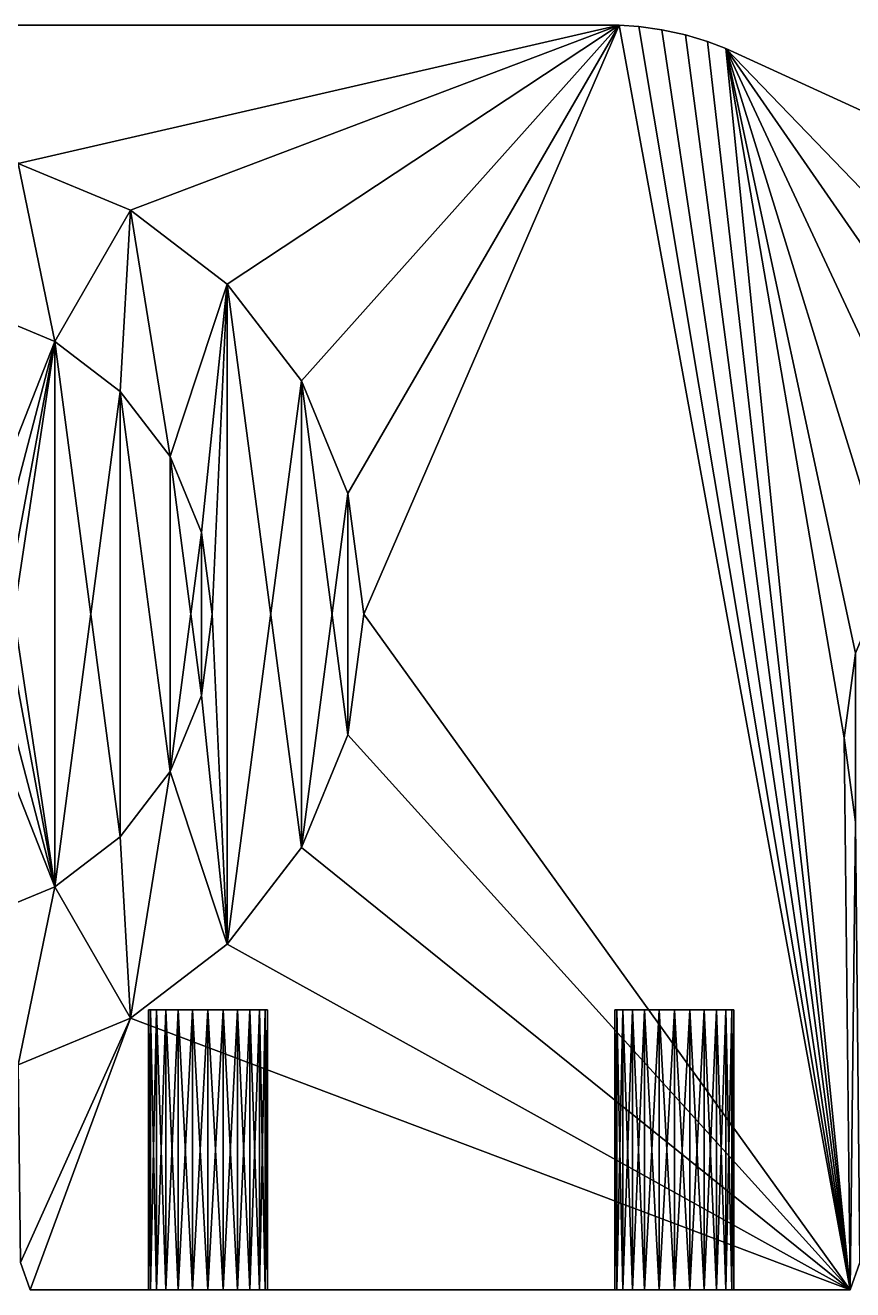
# Model space of a CAD drawing. Header units: metres. Extents: x -14.7 to 34, y 0 to 27.1.
# Drawn here: x -0.1 to 17.63, y 0 to 27.1 of the extents above; entities that cross this region are included whole.
import ezdxf

# ---------------------------------------------------------------- set-up
doc = ezdxf.new("R2010")
doc.units = ezdxf.units.M

msp = doc.modelspace()

# ---------------------------------------------------------------- linework, layer by layer
for points in [[(-2.40289, 27.1, 14.7), (-0.259342, 24.139257, 14.7), (12.621374, 27.1, 14.7)], [(-2.40289, 27.1, 14.7), (12.621374, 27.1), (-2.40289, 27.1)], [(12.621374, 27.1), (-2.40289, 27.1, 14.7), (12.621374, 27.1, 14.7)], [(-0.259342, 24.139257), (-2.40289, 27.1), (12.621374, 27.1)], [(12.621374, 27.1, 14.7), (-0.259342, 24.139257, 14.7), (2.152468, 23.140255, 14.7)], [(-0.259342, 24.139257), (12.621374, 27.1), (2.152468, 23.140255)], [(12.621374, 27.1, 14.7), (2.152468, 23.140255, 14.7), (4.223536, 21.551067, 14.7)], [(2.152468, 23.140255), (12.621374, 27.1), (4.223536, 21.551067)], [(12.621374, 27.1, 14.7), (4.223536, 21.551067, 14.7), (5.812722, 19.48, 14.7)], [(4.223536, 21.551067), (12.621374, 27.1), (5.812722, 19.48)], [(12.621374, 27.1, 14.7), (5.812722, 19.48, 14.7), (6.811726, 17.06819, 14.7)], [(5.812722, 19.48), (12.621374, 27.1), (6.811726, 17.06819)], [(12.621374, 27.1, 14.7), (6.811726, 17.06819, 14.7), (7.152468, 14.48, 14.7)], [(6.811726, 17.06819), (12.621374, 27.1), (7.152468, 14.48)], [(7.152468, 14.48, 14.7), (17.573465, 0, 14.7), (12.621374, 27.1, 14.7)], [(17.573465, 0), (7.152468, 14.48), (12.621374, 27.1)], [(12.621374, 27.1, 14.7), (17.573465, 0, 14.7), (13.045982, 27.075529, 14.7)], [(12.621374, 27.1, 14.7), (13.045982, 27.075529), (12.621374, 27.1)], [(13.045982, 27.075529), (12.621374, 27.1, 14.7), (13.045982, 27.075529, 14.7)], [(17.573465, 0), (12.621374, 27.1), (13.045982, 27.075529)], [(13.045982, 27.075529, 14.7), (17.573465, 0, 14.7), (13.535927, 27.004509, 14.7)], [(13.045982, 27.075529, 14.7), (13.535927, 27.004509), (13.045982, 27.075529)], [(13.535927, 27.004509), (13.045982, 27.075529, 14.7), (13.535927, 27.004509, 14.7)], [(17.573465, 0), (13.045982, 27.075529), (13.535927, 27.004509)], [(13.535927, 27.004509, 14.7), (17.573465, 0, 14.7), (14.043248, 26.893892, 14.7)], [(13.535927, 27.004509, 14.7), (14.043248, 26.893892), (13.535927, 27.004509)], [(14.043248, 26.893892), (13.535927, 27.004509, 14.7), (14.043248, 26.893892, 14.7)], [(17.573465, 0), (13.535927, 27.004509), (14.043248, 26.893892)], [(14.043248, 26.893892, 14.7), (17.573465, 0, 14.7), (14.518287, 26.754509, 14.7)], [(14.043248, 26.893892, 14.7), (14.518287, 26.754509), (14.043248, 26.893892)], [(14.518287, 26.754509), (14.043248, 26.893892, 14.7), (14.518287, 26.754509, 14.7)], [(17.573465, 0), (14.043248, 26.893892), (14.518287, 26.754509)], [(14.518287, 26.754509, 14.7), (17.573465, 0, 14.7), (14.914542, 26.6, 14.7)], [(14.518287, 26.754509, 14.7), (14.914542, 26.6), (14.518287, 26.754509)], [(14.914542, 26.6), (14.518287, 26.754509, 14.7), (14.914542, 26.6, 14.7)], [(17.573465, 0), (14.518287, 26.754509), (14.914542, 26.6)], [(14.914542, 26.6, 14.7), (17.573465, 0, 14.7), (17.450001, 11.83, 14.7)], [(14.914542, 26.6, 14.7), (22.638268, 18.59148, 14.7), (29.242495, 20.04003, 14.7)], [(22.638268, 18.59148, 14.7), (14.914542, 26.6, 14.7), (20.950001, 17.892178, 14.7)], [(20.950001, 17.892178, 14.7), (14.914542, 26.6, 14.7), (19.500252, 16.779747, 14.7)], [(19.500252, 16.779747, 14.7), (14.914542, 26.6, 14.7), (18.387823, 15.33, 14.7)], [(18.387823, 15.33, 14.7), (14.914542, 26.6, 14.7), (17.688519, 13.641733, 14.7)], [(17.688519, 13.641733, 14.7), (14.914542, 26.6, 14.7), (17.450001, 11.83, 14.7)], [(14.914542, 26.6, 14.7), (29.242495, 20.04003), (14.914542, 26.6)], [(29.242495, 20.04003), (14.914542, 26.6, 14.7), (29.242495, 20.04003, 14.7)], [(14.914542, 26.6), (17.688519, 13.641733), (17.450001, 11.83)], [(17.688519, 13.641733), (14.914542, 26.6), (18.387823, 15.33)], [(18.387823, 15.33), (14.914542, 26.6), (19.500252, 16.779747)], [(19.500252, 16.779747), (14.914542, 26.6), (20.950001, 17.892178)], [(20.950001, 17.892178), (14.914542, 26.6), (22.638268, 18.59148)], [(22.638268, 18.59148), (14.914542, 26.6), (29.242495, 20.04003)], [(17.573465, 0), (14.914542, 26.6), (17.450001, 11.83)], [(-1.100504, 21, -3), (-0.259342, 24.139257, -3), (0.527468, 20.325672, -3)], [(-0.259342, 24.139257, 17.700001), (-1.100504, 21, 17.700001), (0.527468, 20.325672, 17.700001)], [(-0.259342, 24.139257, 17.700001), (2.152468, 23.140255, 14.7), (-0.259342, 24.139257, 14.7)], [(2.152468, 23.140255, 14.7), (-0.259342, 24.139257, 17.700001), (2.152468, 23.140255, 17.700001)], [(0.527468, 20.325672, -3), (-0.259342, 24.139257, -3), (2.152468, 23.140255, -3)], [(-0.259342, 24.139257), (2.152468, 23.140255, -3), (-0.259342, 24.139257, -3)], [(2.152468, 23.140255, -3), (-0.259342, 24.139257), (2.152468, 23.140255)], [(-0.259342, 24.139257, 17.700001), (0.527468, 20.325672, 17.700001), (2.152468, 23.140255, 17.700001)], [(0.527468, 20.325672, -3), (2.152468, 23.140255, -3), (1.925439, 19.252972, -3)], [(2.152468, 23.140255, 17.700001), (0.527468, 20.325672, 17.700001), (1.925439, 19.252972, 17.700001)], [(1.925439, 19.252972, -3), (2.152468, 23.140255, -3), (2.998139, 17.855, -3)], [(2.152468, 23.140255, 17.700001), (1.925439, 19.252972, 17.700001), (2.998139, 17.855, 17.700001)], [(2.152468, 23.140255, 17.700001), (4.223536, 21.551067, 14.7), (2.152468, 23.140255, 14.7)], [(4.223536, 21.551067, 14.7), (2.152468, 23.140255, 17.700001), (4.223536, 21.551067, 17.700001)], [(2.998139, 17.855, -3), (2.152468, 23.140255, -3), (4.223536, 21.551067, -3)], [(2.152468, 23.140255), (4.223536, 21.551067, -3), (2.152468, 23.140255, -3)], [(4.223536, 21.551067, -3), (2.152468, 23.140255), (4.223536, 21.551067)], [(2.152468, 23.140255, 17.700001), (2.998139, 17.855, 17.700001), (4.223536, 21.551067, 17.700001)], [(2.998139, 17.855, -3), (4.223536, 21.551067, -3), (3.672467, 16.227028, -3)], [(4.223536, 21.551067, 17.700001), (2.998139, 17.855, 17.700001), (3.672467, 16.227028, 17.700001)], [(3.672467, 16.227028, -3), (4.223536, 21.551067, -3), (3.902468, 14.48, -3)], [(4.223536, 21.551067, 17.700001), (3.672467, 16.227028, 17.700001), (3.902468, 14.48, 17.700001)], [(3.902468, 14.48, -3), (4.223536, 21.551067, -3), (4.223536, 7.408932, -3)], [(3.902468, 14.48, 17.700001), (4.223536, 7.408932, 17.700001), (4.223536, 21.551067, 17.700001)], [(4.223536, 21.551067, 14.7), (5.812722, 19.48, 17.700001), (5.812722, 19.48, 14.7)], [(5.812722, 19.48, 17.700001), (4.223536, 21.551067, 14.7), (4.223536, 21.551067, 17.700001)], [(4.223536, 7.408932, -3), (4.223536, 21.551067, -3), (5.812722, 9.48, -3)], [(5.812722, 9.48, -3), (4.223536, 21.551067, -3), (5.812722, 19.48, -3)], [(4.223536, 21.551067, -3), (5.812722, 19.48), (5.812722, 19.48, -3)], [(5.812722, 19.48), (4.223536, 21.551067, -3), (4.223536, 21.551067)], [(4.223536, 21.551067, 17.700001), (4.223536, 7.408932, 17.700001), (5.812722, 19.48, 17.700001)], [(-1.100504, 21, 22.82), (-1.079765, 16.247766, 22.82), (0.527468, 20.325672, 22.82)], [(-1.100504, 21, 17.700001), (0.527468, 20.325672, 22.82), (0.527468, 20.325672, 17.700001)], [(0.527468, 20.325672, 22.82), (-1.100504, 21, 17.700001), (-1.100504, 21, 22.82)], [(-1.079765, 16.247766, -8.13), (-1.100504, 21, -8.13), (0.527468, 20.325672, -8.13)], [(-1.100504, 21, -3), (0.527468, 20.325672, -8.13), (-1.100504, 21, -8.13)], [(0.527468, 20.325672, -8.13), (-1.100504, 21, -3), (0.527468, 20.325672, -3)], [(0.527468, 20.325672, 22.82), (-1.079765, 16.247766, 22.82), (-0.682469, 15.73, 22.82)], [(-1.079765, 16.247766, -8.13), (0.527468, 20.325672, -8.13), (-0.682469, 15.73, -8.13)], [(0.527468, 20.325672, 22.82), (-0.682469, 15.73, 22.82), (-0.432718, 15.127048, 22.82)], [(-0.682469, 15.73, -8.13), (0.527468, 20.325672, -8.13), (-0.432718, 15.127048, -8.13)], [(0.527468, 20.325672, 22.82), (-0.432718, 15.127048, 22.82), (-0.347532, 14.48, 22.82)], [(-0.432718, 15.127048, -8.13), (0.527468, 20.325672, -8.13), (-0.347532, 14.48, -8.13)], [(-0.347532, 14.48, 22.82), (0.527468, 8.634329, 22.82), (0.527468, 20.325672, 22.82)], [(-0.347532, 14.48, -8.13), (0.527468, 20.325672, -8.13), (0.527468, 8.634329, -8.13)], [(0.527468, 20.325672, 22.82), (0.527468, 8.634329, 22.82), (1.925439, 19.252972, 22.82)], [(0.527468, 20.325672, 22.82), (1.925439, 19.252972, 17.700001), (0.527468, 20.325672, 17.700001)], [(1.925439, 19.252972, 17.700001), (0.527468, 20.325672, 22.82), (1.925439, 19.252972, 22.82)], [(0.527468, 20.325672, -3), (1.925439, 19.252972, -8.13), (0.527468, 20.325672, -8.13)], [(1.925439, 19.252972, -8.13), (0.527468, 20.325672, -3), (1.925439, 19.252972, -3)], [(0.527468, 8.634329, -8.13), (0.527468, 20.325672, -8.13), (1.925439, 9.707029, -8.13)], [(1.925439, 9.707029, -8.13), (0.527468, 20.325672, -8.13), (1.925439, 19.252972, -8.13)], [(1.925439, 19.252972, 22.82), (0.527468, 8.634329, 22.82), (1.925439, 9.707029, 22.82)], [(1.925439, 19.252972, 22.82), (1.925439, 9.707029, 22.82), (2.998139, 11.105, 22.82)], [(1.925439, 19.252972, 22.82), (2.998139, 11.105, 22.82), (2.998139, 17.855, 22.82)], [(2.998139, 17.855, 17.700001), (1.925439, 19.252972, 22.82), (2.998139, 17.855, 22.82)], [(1.925439, 19.252972, 22.82), (2.998139, 17.855, 17.700001), (1.925439, 19.252972, 17.700001)], [(1.925439, 19.252972, -8.13), (2.998139, 17.855, -3), (2.998139, 17.855, -8.13)], [(2.998139, 17.855, -3), (1.925439, 19.252972, -8.13), (1.925439, 19.252972, -3)], [(1.925439, 9.707029, -8.13), (1.925439, 19.252972, -8.13), (2.998139, 11.105, -8.13)], [(2.998139, 11.105, -8.13), (1.925439, 19.252972, -8.13), (2.998139, 17.855, -8.13)], [(5.812722, 19.48, 17.700001), (4.223536, 7.408932, 17.700001), (5.812722, 9.48, 17.700001)], [(5.812722, 19.48, 14.7), (6.811726, 17.06819, 17.700001), (6.811726, 17.06819, 14.7)], [(6.811726, 17.06819, 17.700001), (5.812722, 19.48, 14.7), (5.812722, 19.48, 17.700001)], [(5.812722, 9.48, -3), (5.812722, 19.48, -3), (6.811726, 11.891809, -3)], [(6.811726, 11.891809, -3), (5.812722, 19.48, -3), (6.811726, 17.06819, -3)], [(5.812722, 19.48, -3), (6.811726, 17.06819), (6.811726, 17.06819, -3)], [(6.811726, 17.06819), (5.812722, 19.48, -3), (5.812722, 19.48)], [(5.812722, 19.48, 17.700001), (5.812722, 9.48, 17.700001), (6.811726, 17.06819, 17.700001)], [(2.998139, 17.855, 22.82), (2.998139, 11.105, 22.82), (3.672467, 16.227028, 22.82)], [(2.998139, 17.855, 17.700001), (3.672467, 16.227028, 22.82), (3.672467, 16.227028, 17.700001)], [(3.672467, 16.227028, 22.82), (2.998139, 17.855, 17.700001), (2.998139, 17.855, 22.82)], [(2.998139, 17.855, -8.13), (3.672467, 16.227028, -3), (3.672467, 16.227028, -8.13)], [(3.672467, 16.227028, -3), (2.998139, 17.855, -8.13), (2.998139, 17.855, -3)], [(2.998139, 11.105, -8.13), (2.998139, 17.855, -8.13), (3.672467, 12.732971, -8.13)], [(3.672467, 12.732971, -8.13), (2.998139, 17.855, -8.13), (3.672467, 16.227028, -8.13)], [(6.811726, 17.06819, 17.700001), (5.812722, 9.48, 17.700001), (6.811726, 11.891809, 17.700001)], [(6.811726, 17.06819, 14.7), (7.152468, 14.48, 17.700001), (7.152468, 14.48, 14.7)], [(7.152468, 14.48, 17.700001), (6.811726, 17.06819, 14.7), (6.811726, 17.06819, 17.700001)], [(6.811726, 11.891809, -3), (6.811726, 17.06819, -3), (7.152468, 14.48, -3)], [(6.811726, 17.06819, 17.700001), (6.811726, 11.891809, 17.700001), (7.152468, 14.48, 17.700001)], [(6.811726, 17.06819, -3), (7.152468, 14.48), (7.152468, 14.48, -3)], [(7.152468, 14.48), (6.811726, 17.06819, -3), (6.811726, 17.06819)], [(3.672467, 16.227028, 22.82), (2.998139, 11.105, 22.82), (3.672467, 12.732971, 22.82)], [(3.672467, 16.227028, 22.82), (3.672467, 12.732971, 22.82), (3.902468, 14.48, 22.82)], [(3.672467, 16.227028, 17.700001), (3.902468, 14.48, 22.82), (3.902468, 14.48, 17.700001)], [(3.902468, 14.48, 22.82), (3.672467, 16.227028, 17.700001), (3.672467, 16.227028, 22.82)], [(3.672467, 16.227028, -8.13), (3.902468, 14.48, -3), (3.902468, 14.48, -8.13)], [(3.902468, 14.48, -3), (3.672467, 16.227028, -8.13), (3.672467, 16.227028, -3)], [(3.672467, 12.732971, -8.13), (3.672467, 16.227028, -8.13), (3.902468, 14.48, -8.13)], [(-0.432718, 13.832952, 22.82), (0.527468, 8.634329, 22.82), (-0.347532, 14.48, 22.82)], [(0.527468, 8.634329, -8.13), (-0.432718, 13.832952, -8.13), (-0.347532, 14.48, -8.13)], [(3.902468, 14.48, 17.700001), (3.672467, 12.732971, 22.82), (3.672467, 12.732971, 17.700001)], [(3.672467, 12.732971, 22.82), (3.902468, 14.48, 17.700001), (3.902468, 14.48, 22.82)], [(4.223536, 7.408932, -3), (3.672467, 12.732971, -3), (3.902468, 14.48, -3)], [(3.672467, 12.732971, 17.700001), (4.223536, 7.408932, 17.700001), (3.902468, 14.48, 17.700001)], [(3.902468, 14.48, -8.13), (3.672467, 12.732971, -3), (3.672467, 12.732971, -8.13)], [(3.672467, 12.732971, -3), (3.902468, 14.48, -8.13), (3.902468, 14.48, -3)], [(6.811726, 11.891809, 14.7), (17.573465, 0, 14.7), (7.152468, 14.48, 14.7)], [(7.152468, 14.48, 14.7), (6.811726, 11.891809, 17.700001), (6.811726, 11.891809, 14.7)], [(6.811726, 11.891809, 17.700001), (7.152468, 14.48, 14.7), (7.152468, 14.48, 17.700001)], [(7.152468, 14.48, -3), (6.811726, 11.891809), (6.811726, 11.891809, -3)], [(6.811726, 11.891809), (7.152468, 14.48, -3), (7.152468, 14.48)], [(17.573465, 0), (6.811726, 11.891809), (7.152468, 14.48)], [(-0.682469, 13.23, 22.82), (0.527468, 8.634329, 22.82), (-0.432718, 13.832952, 22.82)], [(0.527468, 8.634329, -8.13), (-0.682469, 13.23, -8.13), (-0.432718, 13.832952, -8.13)], [(17.450001, 11.83), (17.688519, 13.641733, -2), (17.450001, 11.83, -2)], [(17.688519, 13.641733, -2), (17.450001, 11.83), (17.688519, 13.641733)], [(17.688519, 13.641733, -2), (17.688519, 10.018267, -2), (17.450001, 11.83, -2)], [(17.688519, 13.641733, 16.700001), (17.450001, 11.83, 14.7), (17.450001, 11.83, 16.700001)], [(17.450001, 11.83, 14.7), (17.688519, 13.641733, 16.700001), (17.688519, 13.641733, 14.7)], [(17.688519, 10.018267, 16.700001), (17.688519, 13.641733, 16.700001), (17.450001, 11.83, 16.700001)], [(-1.079765, 12.712233, 22.82), (0.527468, 8.634329, 22.82), (-0.682469, 13.23, 22.82)], [(0.527468, 8.634329, -8.13), (-1.079765, 12.712233, -8.13), (-0.682469, 13.23, -8.13)], [(-1.079765, 12.712233, 22.82), (-1.100504, 7.960001, 22.82), (0.527468, 8.634329, 22.82)], [(-1.100504, 7.960001, -8.13), (-1.079765, 12.712233, -8.13), (0.527468, 8.634329, -8.13)], [(3.672467, 12.732971, 17.700001), (2.998139, 11.105, 22.82), (2.998139, 11.105, 17.700001)], [(2.998139, 11.105, 22.82), (3.672467, 12.732971, 17.700001), (3.672467, 12.732971, 22.82)], [(4.223536, 7.408932, -3), (2.998139, 11.105, -3), (3.672467, 12.732971, -3)], [(2.998139, 11.105, 17.700001), (4.223536, 7.408932, 17.700001), (3.672467, 12.732971, 17.700001)], [(3.672467, 12.732971, -8.13), (2.998139, 11.105, -3), (2.998139, 11.105, -8.13)], [(2.998139, 11.105, -3), (3.672467, 12.732971, -8.13), (3.672467, 12.732971, -3)], [(5.812722, 9.48, 14.7), (17.573465, 0, 14.7), (6.811726, 11.891809, 14.7)], [(6.811726, 11.891809, 14.7), (5.812722, 9.48, 17.700001), (5.812722, 9.48, 14.7)], [(5.812722, 9.48, 17.700001), (6.811726, 11.891809, 14.7), (6.811726, 11.891809, 17.700001)], [(6.811726, 11.891809, -3), (5.812722, 9.48), (5.812722, 9.48, -3)], [(5.812722, 9.48), (6.811726, 11.891809, -3), (6.811726, 11.891809)], [(17.573465, 0), (5.812722, 9.48), (6.811726, 11.891809)], [(17.688519, 10.018267), (17.450001, 11.83, -2), (17.688519, 10.018267, -2)], [(17.450001, 11.83, -2), (17.688519, 10.018267), (17.450001, 11.83)], [(17.450001, 11.83, 16.700001), (17.688519, 10.018267, 14.7), (17.688519, 10.018267, 16.700001)], [(17.688519, 10.018267, 14.7), (17.450001, 11.83, 16.700001), (17.450001, 11.83, 14.7)], [(17.450001, 11.83, 14.7), (17.573465, 0, 14.7), (17.688519, 10.018267, 14.7)], [(17.573465, 0), (17.450001, 11.83), (17.688519, 10.018267)], [(2.998139, 11.105, 17.700001), (1.925439, 9.707029, 22.82), (1.925439, 9.707029, 17.700001)], [(1.925439, 9.707029, 22.82), (2.998139, 11.105, 17.700001), (2.998139, 11.105, 22.82)], [(2.152468, 5.819746, -3), (1.925439, 9.707029, -3), (2.998139, 11.105, -3)], [(1.925439, 9.707029, 17.700001), (2.152468, 5.819746, 17.700001), (2.998139, 11.105, 17.700001)], [(2.998139, 11.105, -8.13), (1.925439, 9.707029, -3), (1.925439, 9.707029, -8.13)], [(1.925439, 9.707029, -3), (2.998139, 11.105, -8.13), (2.998139, 11.105, -3)], [(2.152468, 5.819746, -3), (2.998139, 11.105, -3), (4.223536, 7.408932, -3)], [(2.998139, 11.105, 17.700001), (2.152468, 5.819746, 17.700001), (4.223536, 7.408932, 17.700001)], [(17.688519, 10.018267, 14.7), (17.573465, 0, 14.7), (17.78319, 0.584357, 14.7)], [(17.573465, 0), (17.688519, 10.018267), (17.78319, 0.584357)], [(1.925439, 9.707029, 22.82), (0.527468, 8.634329, 17.700001), (1.925439, 9.707029, 17.700001)], [(0.527468, 8.634329, 17.700001), (1.925439, 9.707029, 22.82), (0.527468, 8.634329, 22.82)], [(2.152468, 5.819746, -3), (0.527468, 8.634329, -3), (1.925439, 9.707029, -3)], [(0.527468, 8.634329, 17.700001), (2.152468, 5.819746, 17.700001), (1.925439, 9.707029, 17.700001)], [(1.925439, 9.707029, -3), (0.527468, 8.634329, -8.13), (1.925439, 9.707029, -8.13)], [(0.527468, 8.634329, -8.13), (1.925439, 9.707029, -3), (0.527468, 8.634329, -3)], [(4.223536, 7.408932, 14.7), (17.573465, 0, 14.7), (5.812722, 9.48, 14.7)], [(5.812722, 9.48, 14.7), (4.223536, 7.408932, 17.700001), (4.223536, 7.408932, 14.7)], [(4.223536, 7.408932, 17.700001), (5.812722, 9.48, 14.7), (5.812722, 9.48, 17.700001)], [(5.812722, 9.48, -3), (4.223536, 7.408932), (4.223536, 7.408932, -3)], [(4.223536, 7.408932), (5.812722, 9.48, -3), (5.812722, 9.48)], [(17.573465, 0), (4.223536, 7.408932), (5.812722, 9.48)], [(0.527468, 8.634329, 17.700001), (-1.100504, 7.960001, 22.82), (-1.100504, 7.960001, 17.700001)], [(-1.100504, 7.960001, 22.82), (0.527468, 8.634329, 17.700001), (0.527468, 8.634329, 22.82)], [(-0.259342, 4.820742, -3), (-1.100504, 7.960001, -3), (0.527468, 8.634329, -3)], [(-1.100504, 7.960001, 17.700001), (-0.259342, 4.820742, 17.700001), (0.527468, 8.634329, 17.700001)], [(0.527468, 8.634329, -3), (-1.100504, 7.960001, -8.13), (0.527468, 8.634329, -8.13)], [(-1.100504, 7.960001, -8.13), (0.527468, 8.634329, -3), (-1.100504, 7.960001, -3)], [(-0.259342, 4.820742, -3), (0.527468, 8.634329, -3), (2.152468, 5.819746, -3)], [(0.527468, 8.634329, 17.700001), (-0.259342, 4.820742, 17.700001), (2.152468, 5.819746, 17.700001)], [(2.152468, 5.819746, 14.7), (17.573465, 0, 14.7), (4.223536, 7.408932, 14.7)], [(4.223536, 7.408932, 17.700001), (2.152468, 5.819746, 14.7), (4.223536, 7.408932, 14.7)], [(2.152468, 5.819746, 14.7), (4.223536, 7.408932, 17.700001), (2.152468, 5.819746, 17.700001)], [(4.223536, 7.408932), (2.152468, 5.819746, -3), (4.223536, 7.408932, -3)], [(2.152468, 5.819746, -3), (4.223536, 7.408932), (2.152468, 5.819746)], [(17.573465, 0), (2.152468, 5.819746), (4.223536, 7.408932)], [(2.577422, 6, 3.745006), (5.083978, 6, 4.075), (2.533978, 6, 4.075)], [(2.533978, 6, 4.075), (5.083978, 6, 4.075), (5.040534, 6, 4.404994)], [(2.533978, 6, 4.075), (5.040534, 6, 4.404994), (2.577422, 6, 4.404994)], [(2.533978, 6, 4.075), (2.577422, 0, 4.404994), (2.533978, 0, 4.075)], [(2.577422, 0, 4.404994), (2.533978, 6, 4.075), (2.577422, 6, 4.404994)], [(2.577422, 6, 3.745006), (2.533978, 0, 4.075), (2.577422, 0, 3.745006)], [(2.533978, 0, 4.075), (2.577422, 6, 3.745006), (2.533978, 6, 4.075)], [(2.704796, 6, 3.4375), (5.040534, 6, 3.745006), (2.577422, 6, 3.745006)], [(2.577422, 6, 3.745006), (5.040534, 6, 3.745006), (5.083978, 6, 4.075)], [(2.577422, 6, 4.404994), (5.040534, 6, 4.404994), (4.91316, 6, 4.7125)], [(2.577422, 6, 4.404994), (4.91316, 6, 4.7125), (2.704796, 6, 4.7125)], [(2.577422, 6, 4.404994), (2.704796, 0, 4.7125), (2.577422, 0, 4.404994)], [(2.704796, 0, 4.7125), (2.577422, 6, 4.404994), (2.704796, 6, 4.7125)], [(2.704796, 6, 3.4375), (2.577422, 0, 3.745006), (2.704796, 0, 3.4375)], [(2.577422, 0, 3.745006), (2.704796, 6, 3.4375), (2.577422, 6, 3.745006)], [(2.907417, 6, 3.173439), (2.704796, 0, 3.4375), (2.907417, 0, 3.173439)], [(2.704796, 0, 3.4375), (2.907417, 6, 3.173439), (2.704796, 6, 3.4375)], [(2.907417, 6, 3.173439), (4.91316, 6, 3.4375), (2.704796, 6, 3.4375)], [(2.704796, 6, 3.4375), (4.91316, 6, 3.4375), (5.040534, 6, 3.745006)], [(2.704796, 6, 4.7125), (4.91316, 6, 4.7125), (4.710539, 6, 4.976561)], [(2.704796, 6, 4.7125), (4.710539, 6, 4.976561), (2.907417, 6, 4.976561)], [(2.704796, 6, 4.7125), (2.907417, 0, 4.976561), (2.704796, 0, 4.7125)], [(2.907417, 0, 4.976561), (2.704796, 6, 4.7125), (2.907417, 6, 4.976561)], [(3.171478, 0, 2.970818), (2.907417, 6, 3.173439), (2.907417, 0, 3.173439)], [(2.907417, 6, 3.173439), (3.171478, 0, 2.970818), (3.171478, 6, 2.970818)], [(3.171478, 6, 2.970818), (4.710539, 6, 3.173439), (2.907417, 6, 3.173439)], [(2.907417, 6, 3.173439), (4.710539, 6, 3.173439), (4.91316, 6, 3.4375)], [(2.907417, 6, 4.976561), (4.710539, 6, 4.976561), (4.446478, 6, 5.179183)], [(2.907417, 6, 4.976561), (4.446478, 6, 5.179183), (3.171478, 6, 5.179183)], [(3.171478, 6, 5.179183), (2.907417, 0, 4.976561), (2.907417, 6, 4.976561)], [(2.907417, 0, 4.976561), (3.171478, 6, 5.179183), (3.171478, 0, 5.179183)], [(3.478984, 0, 2.843445), (3.171478, 6, 2.970818), (3.171478, 0, 2.970818)], [(3.171478, 6, 2.970818), (3.478984, 0, 2.843445), (3.478984, 6, 2.843445)], [(3.478984, 6, 5.306555), (3.171478, 0, 5.179183), (3.171478, 6, 5.179183)], [(3.171478, 0, 5.179183), (3.478984, 6, 5.306555), (3.478984, 0, 5.306555)], [(3.478984, 6, 2.843445), (4.446478, 6, 2.970818), (3.171478, 6, 2.970818)], [(3.171478, 6, 2.970818), (4.446478, 6, 2.970818), (4.710539, 6, 3.173439)], [(3.171478, 6, 5.179183), (4.446478, 6, 5.179183), (4.138972, 6, 5.306555)], [(3.171478, 6, 5.179183), (4.138972, 6, 5.306555), (3.478984, 6, 5.306555)], [(3.808978, 0, 2.8), (3.478984, 6, 2.843445), (3.478984, 0, 2.843445)], [(3.478984, 6, 2.843445), (3.808978, 0, 2.8), (3.808978, 6, 2.8)], [(4.138972, 6, 2.843445), (3.478984, 6, 2.843445), (3.808978, 6, 2.8)], [(3.478984, 6, 2.843445), (4.138972, 6, 2.843445), (4.446478, 6, 2.970818)], [(3.478984, 6, 5.306555), (4.138972, 6, 5.306555), (3.808978, 6, 5.35)], [(3.808978, 6, 5.35), (3.478984, 0, 5.306555), (3.478984, 6, 5.306555)], [(3.478984, 0, 5.306555), (3.808978, 6, 5.35), (3.808978, 0, 5.35)], [(4.138972, 0, 2.843445), (3.808978, 6, 2.8), (3.808978, 0, 2.8)], [(3.808978, 6, 2.8), (4.138972, 0, 2.843445), (4.138972, 6, 2.843445)], [(4.138972, 6, 5.306555), (3.808978, 0, 5.35), (3.808978, 6, 5.35)], [(3.808978, 0, 5.35), (4.138972, 6, 5.306555), (4.138972, 0, 5.306555)], [(4.446478, 0, 2.970818), (4.138972, 6, 2.843445), (4.138972, 0, 2.843445)], [(4.138972, 6, 2.843445), (4.446478, 0, 2.970818), (4.446478, 6, 2.970818)], [(4.446478, 6, 5.179183), (4.138972, 0, 5.306555), (4.138972, 6, 5.306555)], [(4.138972, 0, 5.306555), (4.446478, 6, 5.179183), (4.446478, 0, 5.179183)], [(4.710539, 0, 3.173439), (4.446478, 6, 2.970818), (4.446478, 0, 2.970818)], [(4.446478, 6, 2.970818), (4.710539, 0, 3.173439), (4.710539, 6, 3.173439)], [(4.710539, 6, 4.976561), (4.446478, 0, 5.179183), (4.446478, 6, 5.179183)], [(4.446478, 0, 5.179183), (4.710539, 6, 4.976561), (4.710539, 0, 4.976561)], [(4.710539, 0, 4.976561), (4.91316, 6, 4.7125), (4.91316, 0, 4.7125)], [(4.91316, 6, 4.7125), (4.710539, 0, 4.976561), (4.710539, 6, 4.976561)], [(4.91316, 0, 3.4375), (4.710539, 6, 3.173439), (4.710539, 0, 3.173439)], [(4.710539, 6, 3.173439), (4.91316, 0, 3.4375), (4.91316, 6, 3.4375)], [(4.91316, 6, 4.7125), (5.040534, 0, 4.404994), (4.91316, 0, 4.7125)], [(5.040534, 0, 4.404994), (4.91316, 6, 4.7125), (5.040534, 6, 4.404994)], [(5.040534, 6, 3.745006), (4.91316, 0, 3.4375), (5.040534, 0, 3.745006)], [(4.91316, 0, 3.4375), (5.040534, 6, 3.745006), (4.91316, 6, 3.4375)], [(5.040534, 0, 4.404994), (5.083978, 6, 4.075), (5.083978, 0, 4.075)], [(5.083978, 6, 4.075), (5.040534, 0, 4.404994), (5.040534, 6, 4.404994)], [(5.083978, 0, 4.075), (5.040534, 6, 3.745006), (5.040534, 0, 3.745006)], [(5.040534, 6, 3.745006), (5.083978, 0, 4.075), (5.083978, 6, 4.075)], [(12.577422, 6, 3.745006), (15.083978, 6, 4.075), (12.533978, 6, 4.075)], [(12.533978, 6, 4.075), (15.083978, 6, 4.075), (15.040533, 6, 4.404994)], [(12.533978, 6, 4.075), (15.040533, 6, 4.404994), (12.577422, 6, 4.404994)], [(12.533978, 6, 4.075), (12.577422, 0, 4.404994), (12.533978, 0, 4.075)], [(12.577422, 0, 4.404994), (12.533978, 6, 4.075), (12.577422, 6, 4.404994)], [(12.577422, 6, 3.745006), (12.533978, 0, 4.075), (12.577422, 0, 3.745006)], [(12.533978, 0, 4.075), (12.577422, 6, 3.745006), (12.533978, 6, 4.075)], [(12.704796, 6, 3.4375), (15.040533, 6, 3.745006), (12.577422, 6, 3.745006)], [(12.577422, 6, 3.745006), (15.040533, 6, 3.745006), (15.083978, 6, 4.075)], [(12.577422, 6, 4.404994), (15.040533, 6, 4.404994), (14.91316, 6, 4.7125)], [(12.577422, 6, 4.404994), (14.91316, 6, 4.7125), (12.704796, 6, 4.7125)], [(12.577422, 6, 4.404994), (12.704796, 0, 4.7125), (12.577422, 0, 4.404994)], [(12.704796, 0, 4.7125), (12.577422, 6, 4.404994), (12.704796, 6, 4.7125)], [(12.704796, 6, 3.4375), (12.577422, 0, 3.745006), (12.704796, 0, 3.4375)], [(12.577422, 0, 3.745006), (12.704796, 6, 3.4375), (12.577422, 6, 3.745006)], [(12.907416, 6, 3.173439), (14.91316, 6, 3.4375), (12.704796, 6, 3.4375)], [(12.704796, 6, 3.4375), (14.91316, 6, 3.4375), (15.040533, 6, 3.745006)], [(12.704796, 6, 4.7125), (14.91316, 6, 4.7125), (12.907416, 6, 4.976561)], [(12.704796, 6, 4.7125), (12.907416, 0, 4.976561), (12.704796, 0, 4.7125)], [(12.907416, 0, 4.976561), (12.704796, 6, 4.7125), (12.907416, 6, 4.976561)], [(12.907416, 6, 3.173439), (12.704796, 0, 3.4375), (12.907416, 0, 3.173439)], [(12.704796, 0, 3.4375), (12.907416, 6, 3.173439), (12.704796, 6, 3.4375)], [(13.171478, 6, 2.970818), (14.710539, 6, 3.173439), (12.907416, 6, 3.173439)], [(12.907416, 6, 3.173439), (14.710539, 6, 3.173439), (14.91316, 6, 3.4375)], [(12.907416, 6, 4.976561), (14.91316, 6, 4.7125), (14.710539, 6, 4.976561)], [(12.907416, 6, 4.976561), (14.710539, 6, 4.976561), (14.446478, 6, 5.179183)], [(12.907416, 6, 4.976561), (14.446478, 6, 5.179183), (13.171478, 6, 5.179183)], [(13.171478, 6, 5.179183), (12.907416, 0, 4.976561), (12.907416, 6, 4.976561)], [(12.907416, 0, 4.976561), (13.171478, 6, 5.179183), (13.171478, 0, 5.179183)], [(13.171478, 0, 2.970818), (12.907416, 6, 3.173439), (12.907416, 0, 3.173439)], [(12.907416, 6, 3.173439), (13.171478, 0, 2.970818), (13.171478, 6, 2.970818)], [(13.478984, 6, 5.306555), (13.171478, 0, 5.179183), (13.171478, 6, 5.179183)], [(13.171478, 0, 5.179183), (13.478984, 6, 5.306555), (13.478984, 0, 5.306555)], [(13.478984, 6, 2.843445), (14.446478, 6, 2.970818), (13.171478, 6, 2.970818)], [(13.171478, 6, 2.970818), (14.446478, 6, 2.970818), (14.710539, 6, 3.173439)], [(13.171478, 6, 5.179183), (14.446478, 6, 5.179183), (14.138972, 6, 5.306555)], [(13.171478, 6, 5.179183), (14.138972, 6, 5.306555), (13.478984, 6, 5.306555)], [(13.478984, 0, 2.843445), (13.171478, 6, 2.970818), (13.171478, 0, 2.970818)], [(13.171478, 6, 2.970818), (13.478984, 0, 2.843445), (13.478984, 6, 2.843445)], [(14.138972, 6, 2.843445), (13.478984, 6, 2.843445), (13.808978, 6, 2.8)], [(13.478984, 6, 2.843445), (14.138972, 6, 2.843445), (14.446478, 6, 2.970818)], [(13.478984, 6, 5.306555), (14.138972, 6, 5.306555), (13.808978, 6, 5.35)], [(13.808978, 6, 5.35), (13.478984, 0, 5.306555), (13.478984, 6, 5.306555)], [(13.478984, 0, 5.306555), (13.808978, 6, 5.35), (13.808978, 0, 5.35)], [(13.808978, 0, 2.8), (13.478984, 6, 2.843445), (13.478984, 0, 2.843445)], [(13.478984, 6, 2.843445), (13.808978, 0, 2.8), (13.808978, 6, 2.8)], [(14.138972, 0, 2.843445), (13.808978, 6, 2.8), (13.808978, 0, 2.8)], [(13.808978, 6, 2.8), (14.138972, 0, 2.843445), (14.138972, 6, 2.843445)], [(14.138972, 6, 5.306555), (13.808978, 0, 5.35), (13.808978, 6, 5.35)], [(13.808978, 0, 5.35), (14.138972, 6, 5.306555), (14.138972, 0, 5.306555)], [(14.446478, 0, 2.970818), (14.138972, 6, 2.843445), (14.138972, 0, 2.843445)], [(14.138972, 6, 2.843445), (14.446478, 0, 2.970818), (14.446478, 6, 2.970818)], [(14.446478, 6, 5.179183), (14.138972, 0, 5.306555), (14.138972, 6, 5.306555)], [(14.138972, 0, 5.306555), (14.446478, 6, 5.179183), (14.446478, 0, 5.179183)], [(14.710539, 0, 3.173439), (14.446478, 6, 2.970818), (14.446478, 0, 2.970818)], [(14.446478, 6, 2.970818), (14.710539, 0, 3.173439), (14.710539, 6, 3.173439)], [(14.710539, 6, 4.976561), (14.446478, 0, 5.179183), (14.446478, 6, 5.179183)], [(14.446478, 0, 5.179183), (14.710539, 6, 4.976561), (14.710539, 0, 4.976561)], [(14.91316, 0, 3.4375), (14.710539, 6, 3.173439), (14.710539, 0, 3.173439)], [(14.710539, 6, 3.173439), (14.91316, 0, 3.4375), (14.91316, 6, 3.4375)], [(14.710539, 0, 4.976561), (14.91316, 6, 4.7125), (14.91316, 0, 4.7125)], [(14.91316, 6, 4.7125), (14.710539, 0, 4.976561), (14.710539, 6, 4.976561)], [(15.040533, 6, 3.745006), (14.91316, 0, 3.4375), (15.040533, 0, 3.745006)], [(14.91316, 0, 3.4375), (15.040533, 6, 3.745006), (14.91316, 6, 3.4375)], [(14.91316, 6, 4.7125), (15.040533, 0, 4.404994), (14.91316, 0, 4.7125)], [(15.040533, 0, 4.404994), (14.91316, 6, 4.7125), (15.040533, 6, 4.404994)], [(15.040533, 0, 4.404994), (15.083978, 6, 4.075), (15.083978, 0, 4.075)], [(15.083978, 6, 4.075), (15.040533, 0, 4.404994), (15.040533, 6, 4.404994)], [(15.083978, 0, 4.075), (15.040533, 6, 3.745006), (15.040533, 0, 3.745006)], [(15.040533, 6, 3.745006), (15.083978, 0, 4.075), (15.083978, 6, 4.075)], [(-0.259342, 4.820742, 14.7), (-0.209724, 0.584357, 14.7), (2.152468, 5.819746, 14.7)], [(2.152468, 5.819746, 17.700001), (-0.259342, 4.820742, 14.7), (2.152468, 5.819746, 14.7)], [(-0.259342, 4.820742, 14.7), (2.152468, 5.819746, 17.700001), (-0.259342, 4.820742, 17.700001)], [(2.152468, 5.819746), (-0.259342, 4.820742, -3), (2.152468, 5.819746, -3)], [(-0.259342, 4.820742, -3), (2.152468, 5.819746), (-0.259342, 4.820742)], [(-0.209724, 0.584357), (-0.259342, 4.820742), (2.152468, 5.819746)], [(2.152468, 5.819746, 14.7), (-0.209724, 0.584357, 14.7), (0, 0, 14.7)], [(-0.209724, 0.584357), (2.152468, 5.819746), (0, 0)], [(2.152468, 5.819746, 14.7), (0, 0, 14.7), (17.573465, 0, 14.7)], [(0, 0), (2.152468, 5.819746), (17.573465, 0)], [(0, 0, 14.7), (-0.209724, 0.584357), (0, 0)], [(-0.209724, 0.584357), (0, 0, 14.7), (-0.209724, 0.584357, 14.7)], [(17.78319, 0.584357), (17.573465, 0, 14.7), (17.573465, 0)], [(17.573465, 0, 14.7), (17.78319, 0.584357), (17.78319, 0.584357, 14.7)], [(17.573465, 0), (14.138972, 0, 2.843445), (0, 0)], [(0, 0), (14.138972, 0, 2.843445), (13.808978, 0, 2.8)], [(0, 0), (2.577422, 0, 3.745006), (0, 0, 14.7)], [(2.577422, 0, 3.745006), (0, 0), (2.704796, 0, 3.4375)], [(2.704796, 0, 3.4375), (0, 0), (2.907417, 0, 3.173439)], [(2.907417, 0, 3.173439), (0, 0), (3.171478, 0, 2.970818)], [(3.171478, 0, 2.970818), (0, 0), (3.478984, 0, 2.843445)], [(3.478984, 0, 2.843445), (0, 0), (3.808978, 0, 2.8)], [(3.808978, 0, 2.8), (0, 0), (13.808978, 0, 2.8)], [(0, 0, 14.7), (2.577422, 0, 3.745006), (2.533978, 0, 4.075)], [(0, 0, 14.7), (2.533978, 0, 4.075), (2.577422, 0, 4.404994)], [(0, 0, 14.7), (2.577422, 0, 4.404994), (2.704796, 0, 4.7125)], [(0, 0, 14.7), (2.704796, 0, 4.7125), (2.907417, 0, 4.976561)], [(0, 0, 14.7), (2.907417, 0, 4.976561), (3.171478, 0, 5.179183)], [(0, 0, 14.7), (3.171478, 0, 5.179183), (3.478984, 0, 5.306555)], [(0, 0, 14.7), (3.478984, 0, 5.306555), (3.808978, 0, 5.35)], [(0, 0, 14.7), (3.808978, 0, 5.35), (17.573465, 0, 14.7)], [(13.808978, 0, 5.35), (17.573465, 0, 14.7), (3.808978, 0, 5.35)], [(13.478984, 0, 2.843445), (3.808978, 0, 2.8), (13.808978, 0, 2.8)], [(3.808978, 0, 2.8), (13.478984, 0, 2.843445), (4.138972, 0, 2.843445)], [(4.138972, 0, 5.306555), (13.808978, 0, 5.35), (3.808978, 0, 5.35)], [(4.138972, 0, 2.843445), (13.478984, 0, 2.843445), (13.171478, 0, 2.970818)], [(4.138972, 0, 2.843445), (13.171478, 0, 2.970818), (4.446478, 0, 2.970818)], [(4.446478, 0, 5.179183), (13.478984, 0, 5.306555), (4.138972, 0, 5.306555)], [(4.138972, 0, 5.306555), (13.478984, 0, 5.306555), (13.808978, 0, 5.35)], [(4.446478, 0, 2.970818), (13.171478, 0, 2.970818), (4.710539, 0, 3.173439)], [(4.710539, 0, 4.976561), (13.171478, 0, 5.179183), (4.446478, 0, 5.179183)], [(4.446478, 0, 5.179183), (13.171478, 0, 5.179183), (13.478984, 0, 5.306555)], [(4.710539, 0, 3.173439), (13.171478, 0, 2.970818), (12.907416, 0, 3.173439)], [(4.710539, 0, 3.173439), (12.907416, 0, 3.173439), (12.704796, 0, 3.4375)], [(4.710539, 0, 3.173439), (12.704796, 0, 3.4375), (4.91316, 0, 3.4375)], [(4.91316, 0, 4.7125), (12.907416, 0, 4.976561), (4.710539, 0, 4.976561)], [(4.710539, 0, 4.976561), (12.907416, 0, 4.976561), (13.171478, 0, 5.179183)], [(4.91316, 0, 3.4375), (12.704796, 0, 3.4375), (12.577422, 0, 3.745006)], [(4.91316, 0, 3.4375), (12.577422, 0, 3.745006), (5.040534, 0, 3.745006)], [(5.040534, 0, 4.404994), (12.704796, 0, 4.7125), (4.91316, 0, 4.7125)], [(4.91316, 0, 4.7125), (12.704796, 0, 4.7125), (12.907416, 0, 4.976561)], [(5.040534, 0, 3.745006), (12.577422, 0, 3.745006), (12.533978, 0, 4.075)], [(5.040534, 0, 3.745006), (12.533978, 0, 4.075), (5.083978, 0, 4.075)], [(5.083978, 0, 4.075), (12.577422, 0, 4.404994), (5.040534, 0, 4.404994)], [(5.040534, 0, 4.404994), (12.577422, 0, 4.404994), (12.704796, 0, 4.7125)], [(5.083978, 0, 4.075), (12.533978, 0, 4.075), (12.577422, 0, 4.404994)], [(14.138972, 0, 5.306555), (17.573465, 0, 14.7), (13.808978, 0, 5.35)], [(14.138972, 0, 2.843445), (17.573465, 0), (14.446478, 0, 2.970818)], [(14.446478, 0, 5.179183), (17.573465, 0, 14.7), (14.138972, 0, 5.306555)], [(14.446478, 0, 2.970818), (17.573465, 0), (14.710539, 0, 3.173439)], [(14.710539, 0, 4.976561), (17.573465, 0, 14.7), (14.446478, 0, 5.179183)], [(14.710539, 0, 3.173439), (17.573465, 0), (14.91316, 0, 3.4375)], [(14.91316, 0, 4.7125), (17.573465, 0, 14.7), (14.710539, 0, 4.976561)], [(14.91316, 0, 3.4375), (17.573465, 0), (15.040533, 0, 3.745006)], [(15.040533, 0, 4.404994), (17.573465, 0, 14.7), (14.91316, 0, 4.7125)], [(15.040533, 0, 3.745006), (17.573465, 0), (17.573465, 0, 14.7)], [(15.040533, 0, 3.745006), (17.573465, 0, 14.7), (15.083978, 0, 4.075)], [(15.083978, 0, 4.075), (17.573465, 0, 14.7), (15.040533, 0, 4.404994)]]:
    msp.add_3dface(points)

doc.saveas('drawing.dxf')
